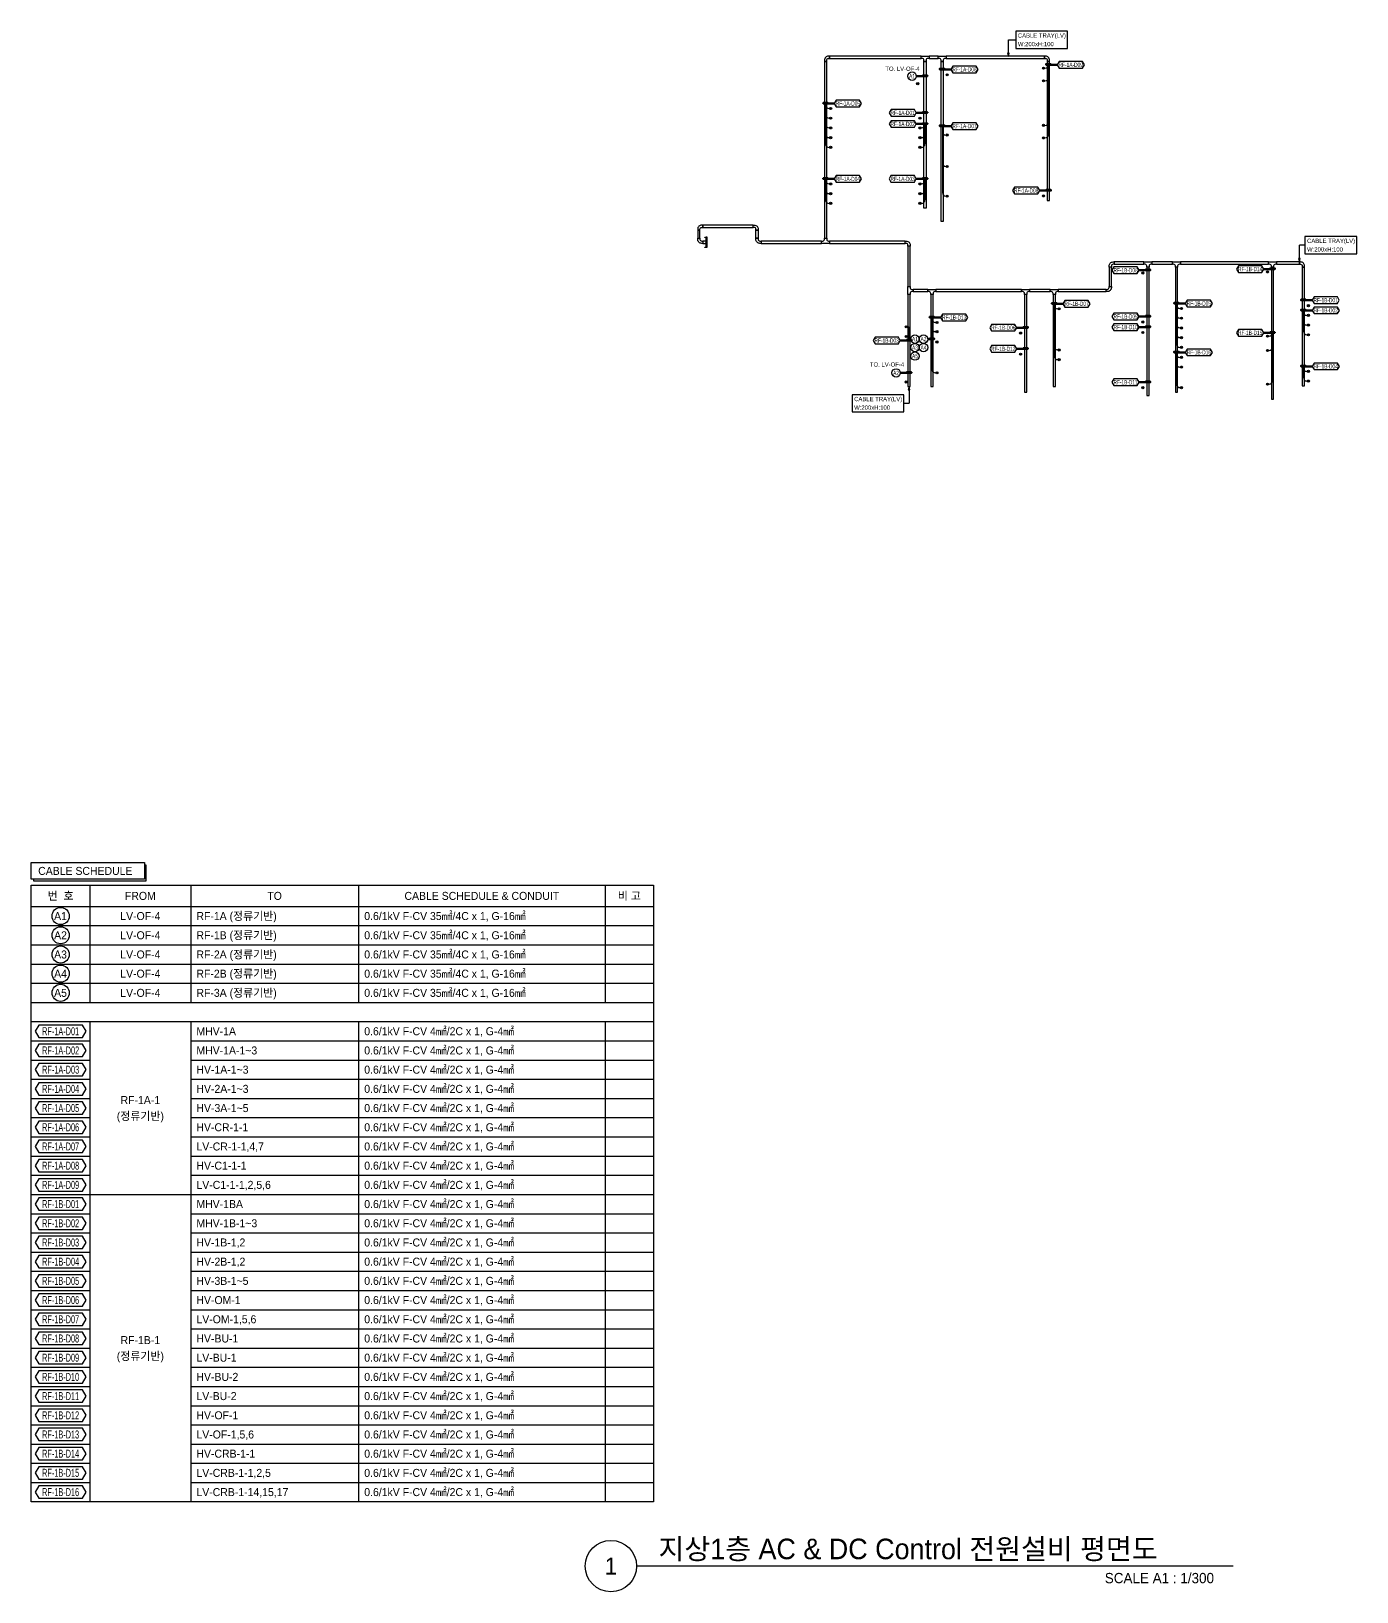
# Model space of a CAD drawing. Header units: millimetres. Extents: x 33052 to 374593, y 4425 to 1197630.
# Drawn here: x 35762 to 151726, y 8850 to 145391 of the extents above; entities that cross this region are included whole.
import ezdxf
from ezdxf.enums import TextEntityAlignment as Align

# ---------------------------------------------------------------- set-up
doc = ezdxf.new("R2010")
doc.units = ezdxf.units.MM
doc.header["$LTSCALE"] = 50
for name, color, linetype in [('-----26 Electrical Cable Tray_CONT', 3, 'Continuous'), ('-----29 Indicator', 1, 'Continuous'), ('-----29 주기', 1, 'Continuous'), ('-----30 Text', 2, 'Continuous'), ('-----41 Drawing Title', 2, 'Continuous'), ('AC CONTROL CABLE', 4, 'Continuous'), ('DC CONTROL CABLE', 1, 'Continuous')]:
    doc.layers.add(name, color=color, linetype=linetype)
doc.styles.add('ELEC', font='')
doc.styles.get('ELEC').set_extended_font_data('Dotum')

msp = doc.modelspace()

# ---------------------------------------------------------------- hatches: boundary and pattern name
at = {"layer": 'AC CONTROL CABLE', "linetype": 'Continuous'}
h = msp.add_hatch(color=256, dxfattribs=at)
edge = h.paths.add_edge_path()
edge.add_arc((113312, 140805), 93.6, 0, 360)
h = msp.add_hatch(color=256, dxfattribs=at)
edge = h.paths.add_edge_path()
edge.add_arc((114994, 118205), 93.6, -90, 270)
h = msp.add_hatch(color=256, dxfattribs=at)
edge = h.paths.add_edge_path()
edge.add_arc((112314, 114705), 93.6, -90, 270)
at = {"layer": 'DC CONTROL CABLE', "linetype": 'Continuous'}
h = msp.add_hatch(color=256, dxfattribs=at)
edge = h.paths.add_edge_path()
edge.add_arc((124314, 142155), 93.6, 0, 360)
h = msp.add_hatch(color=256, dxfattribs=at)
edge = h.paths.add_edge_path()
edge.add_arc((115894, 141580), 93.6, 180, 540, ccw=False)
h = msp.add_hatch(color=256, dxfattribs=at)
edge = h.paths.add_edge_path()
edge.add_arc((124314, 141055), 93.6, 0, 360)
h = msp.add_hatch(color=256, dxfattribs=at)
edge = h.paths.add_edge_path()
edge.add_arc((105694, 138630), 93.6, 180, 540, ccw=False)
h = msp.add_hatch(color=256, dxfattribs=at)
edge = h.paths.add_edge_path()
edge.add_arc((105694, 137780), 93.6, 180, 540, ccw=False)
h = msp.add_hatch(color=256, dxfattribs=at)
edge = h.paths.add_edge_path()
edge.add_arc((105694, 136930), 93.6, 180, 540, ccw=False)
h = msp.add_hatch(color=256, dxfattribs=at)
edge = h.paths.add_edge_path()
edge.add_arc((113514, 137780), 93.6, 0, 360)
h = msp.add_hatch(color=256, dxfattribs=at)
edge = h.paths.add_edge_path()
edge.add_arc((113514, 136930), 93.6, 0, 360)
h = msp.add_hatch(color=256, dxfattribs=at)
edge = h.paths.add_edge_path()
edge.add_arc((124314, 137155), 93.6, 0, 360)
h = msp.add_hatch(color=256, dxfattribs=at)
edge = h.paths.add_edge_path()
edge.add_arc((105694, 136080), 93.6, 180, 540, ccw=False)
h = msp.add_hatch(color=256, dxfattribs=at)
edge = h.paths.add_edge_path()
edge.add_arc((105694, 135230), 93.6, 180, 540, ccw=False)
h = msp.add_hatch(color=256, dxfattribs=at)
edge = h.paths.add_edge_path()
edge.add_arc((113514, 136080), 93.6, 0, 360)
h = msp.add_hatch(color=256, dxfattribs=at)
edge = h.paths.add_edge_path()
edge.add_arc((113514, 135230), 93.6, 0, 360)
h = msp.add_hatch(color=256, dxfattribs=at)
edge = h.paths.add_edge_path()
edge.add_arc((115894, 136305), 93.6, 0, 360)
h = msp.add_hatch(color=256, dxfattribs=at)
edge = h.paths.add_edge_path()
edge.add_arc((124314, 136055), 93.6, 0, 360)
h = msp.add_hatch(color=256, dxfattribs=at)
edge = h.paths.add_edge_path()
edge.add_arc((115894, 133555), 93.6, 0, 360)
h = msp.add_hatch(color=256, dxfattribs=at)
edge = h.paths.add_edge_path()
edge.add_arc((105694, 132030), 93.6, 180, 540, ccw=False)
h = msp.add_hatch(color=256, dxfattribs=at)
edge = h.paths.add_edge_path()
edge.add_arc((105694, 131180), 93.6, 180, 540, ccw=False)
h = msp.add_hatch(color=256, dxfattribs=at)
edge = h.paths.add_edge_path()
edge.add_arc((113514, 132030), 93.6, 0, 360)
h = msp.add_hatch(color=256, dxfattribs=at)
edge = h.paths.add_edge_path()
edge.add_arc((113514, 131180), 93.6, 0, 360)
h = msp.add_hatch(color=256, dxfattribs=at)
edge = h.paths.add_edge_path()
edge.add_arc((105694, 130330), 93.6, 180, 540, ccw=False)
h = msp.add_hatch(color=256, dxfattribs=at)
edge = h.paths.add_edge_path()
edge.add_arc((113514, 130330), 93.6, 0, 360)
h = msp.add_hatch(color=256, dxfattribs=at)
edge = h.paths.add_edge_path()
edge.add_arc((115894, 130955), 93.6, 0, 360)
h = msp.add_hatch(color=256, dxfattribs=at)
edge = h.paths.add_edge_path()
edge.add_arc((124314, 130980), 93.6, 0, 360)
h = msp.add_hatch(color=256, dxfattribs=at)
edge = h.paths.add_edge_path()
edge.add_arc((133013, 124230), 93.6, 0, 360)
h = msp.add_hatch(color=256, dxfattribs=at)
edge = h.paths.add_edge_path()
edge.add_arc((143914, 124330), 93.6, 0, 360)
h = msp.add_hatch(color=256, dxfattribs=at)
edge = h.paths.add_edge_path()
edge.add_arc((125694, 121105), 93.6, 180, 540, ccw=False)
h = msp.add_hatch(color=256, dxfattribs=at)
edge = h.paths.add_edge_path()
edge.add_arc((136394, 121130), 93.6, 180, 540, ccw=False)
h = msp.add_hatch(color=256, dxfattribs=at)
edge = h.paths.add_edge_path()
edge.add_arc((136394, 120280), 93.6, 180, 540, ccw=False)
h = msp.add_hatch(color=256, dxfattribs=at)
edge = h.paths.add_edge_path()
edge.add_arc((147494, 121380), 93.6, 180, 540, ccw=False)
h = msp.add_hatch(color=256, dxfattribs=at)
edge = h.paths.add_edge_path()
edge.add_arc((147494, 120530), 93.6, 180, 540, ccw=False)
h = msp.add_hatch(color=256, dxfattribs=at)
edge = h.paths.add_edge_path()
edge.add_arc((112314, 119530), 93.6, 0, 360)
h = msp.add_hatch(color=256, dxfattribs=at)
edge = h.paths.add_edge_path()
edge.add_arc((114994, 119905), 93.6, 180, 540, ccw=False)
h = msp.add_hatch(color=256, dxfattribs=at)
edge = h.paths.add_edge_path()
edge.add_arc((114994, 119105), 93.6, 180, 540, ccw=False)
h = msp.add_hatch(color=256, dxfattribs=at)
edge = h.paths.add_edge_path()
edge.add_arc((122314, 118980), 93.6, 0, 360)
h = msp.add_hatch(color=256, dxfattribs=at)
edge = h.paths.add_edge_path()
edge.add_arc((133013, 119955), 93.6, 0, 360)
h = msp.add_hatch(color=256, dxfattribs=at)
edge = h.paths.add_edge_path()
edge.add_arc((133013, 119030), 93.6, 0, 360)
h = msp.add_hatch(color=256, dxfattribs=at)
edge = h.paths.add_edge_path()
edge.add_arc((136394, 119430), 93.6, 180, 540, ccw=False)
h = msp.add_hatch(color=256, dxfattribs=at)
edge = h.paths.add_edge_path()
edge.add_arc((143912, 118705), 93.6, 0, 360)
h = msp.add_hatch(color=256, dxfattribs=at)
edge = h.paths.add_edge_path()
edge.add_arc((147494, 119680), 93.6, 180, 540, ccw=False)
h = msp.add_hatch(color=256, dxfattribs=at)
edge = h.paths.add_edge_path()
edge.add_arc((147494, 118830), 93.6, 180, 540, ccw=False)
h = msp.add_hatch(color=256, dxfattribs=at)
edge = h.paths.add_edge_path()
edge.add_arc((112314, 118680), 93.6, 0, 360)
h = msp.add_hatch(color=256, dxfattribs=at)
edge = h.paths.add_edge_path()
edge.add_arc((125694, 117505), 93.6, 180, 540, ccw=False)
h = msp.add_hatch(color=256, dxfattribs=at)
edge = h.paths.add_edge_path()
edge.add_arc((136394, 118580), 93.6, 180, 540, ccw=False)
h = msp.add_hatch(color=256, dxfattribs=at)
edge = h.paths.add_edge_path()
edge.add_arc((136394, 117730), 93.6, 180, 540, ccw=False)
h = msp.add_hatch(color=256, dxfattribs=at)
edge = h.paths.add_edge_path()
edge.add_arc((143912, 117455), 93.6, 0, 360)
h = msp.add_hatch(color=256, dxfattribs=at)
edge = h.paths.add_edge_path()
edge.add_arc((122314, 117130), 93.6, 0, 360)
h = msp.add_hatch(color=256, dxfattribs=at)
edge = h.paths.add_edge_path()
edge.add_arc((125694, 116655), 93.6, 180, 540, ccw=False)
h = msp.add_hatch(color=256, dxfattribs=at)
edge = h.paths.add_edge_path()
edge.add_arc((136394, 116855), 93.6, 180, 540, ccw=False)
h = msp.add_hatch(color=256, dxfattribs=at)
edge = h.paths.add_edge_path()
edge.add_arc((136394, 116005), 93.6, 180, 540, ccw=False)
h = msp.add_hatch(color=256, dxfattribs=at)
edge = h.paths.add_edge_path()
edge.add_arc((114994, 115505), 93.6, 180, 540, ccw=False)
h = msp.add_hatch(color=256, dxfattribs=at)
edge = h.paths.add_edge_path()
edge.add_arc((147494, 115630), 93.6, 180, 540, ccw=False)
h = msp.add_hatch(color=256, dxfattribs=at)
edge = h.paths.add_edge_path()
edge.add_arc((147494, 114780), 93.6, 180, 540, ccw=False)
h = msp.add_hatch(color=256, dxfattribs=at)
edge = h.paths.add_edge_path()
edge.add_arc((133011, 114205), 93.6, 0, 360)
h = msp.add_hatch(color=256, dxfattribs=at)
edge = h.paths.add_edge_path()
edge.add_arc((136394, 114205), 93.6, 180, 540, ccw=False)
h = msp.add_hatch(color=256, dxfattribs=at)
edge = h.paths.add_edge_path()
edge.add_arc((143914, 114505), 93.6, 0, 360)

# ---------------------------------------------------------------- linework, layer by layer
at = {"layer": '-----26 Electrical Cable Tray_CONT', "elevation": 0}
for points in [[(105354, 142855, -0.4142136), (105504, 143005), (105604, 143005), (105604, 143205), (105504, 143205, 0.4142136), (105154, 142855), (105154, 142755), (105354, 142755)], [(115104, 143005), (115104, 143205), (115804, 143205), (115804, 143005), (115704, 143005, 0.4142136), (115554, 142855), (115554, 142755), (115354, 142755), (115354, 142855, 0.4142136), (115204, 143005)], [(94266, 128080, -0.4142136), (94416, 128230), (94516, 128230), (94516, 128430), (94416, 128430, 0.4142136), (94066, 128080), (94066, 127980), (94266, 127980)], [(99160, 128080, 0.4142136), (99010, 128230), (98910, 128230), (98910, 128430), (99010, 128430, -0.4142136), (99360, 128080), (99360, 127980), (99160, 127980)], [(94266, 127180, 0.4142136), (94416, 127030), (94516, 127030), (94516, 126830), (94416, 126830, -0.4142136), (94066, 127180), (94066, 127280), (94266, 127280)], [(99360, 127180, 0.4142136), (99510, 127030), (99610, 127030), (99610, 126830), (99510, 126830, -0.4142136), (99160, 127180), (99160, 127280), (99360, 127280)], [(105604, 127030), (105604, 126830), (104904, 126830), (104904, 127030), (105004, 127030, 0.4142136), (105154, 127180), (105154, 127280), (105354, 127280), (105354, 127180, 0.4142136), (105504, 127030)], [(112455, 126680, 0.4142136), (112305, 126830), (112205, 126830), (112205, 127030), (112305, 127030, -0.4142136), (112655, 126680), (112655, 126580), (112455, 126580)], [(130403, 125005, 0.4142136), (130253, 124855), (130253, 124755), (130053, 124755), (130053, 124855, -0.4142136), (130403, 125205), (130503, 125205), (130503, 125005)], [(133103, 125005), (133103, 125205), (133803, 125205), (133803, 125005), (133703, 125005, 0.4142136), (133553, 124855), (133553, 124755), (133353, 124755), (133353, 124855, 0.4142136), (133203, 125005)], [(135604, 125005), (135604, 125205), (136304, 125205), (136304, 125005), (136204, 125005, 0.4142136), (136054, 124855), (136054, 124755), (135854, 124755), (135854, 124855, 0.4142136), (135704, 125005)], [(144004, 125005), (144004, 125205), (144704, 125205), (144704, 125005), (144604, 125005, 0.4142136), (144454, 124855), (144454, 124755), (144254, 124755), (144254, 124855, 0.4142136), (144104, 125005)], [(112654, 122355), (112454, 122355), (112454, 123055), (112654, 123055), (112654, 122955, 0.4142136), (112804, 122805), (112904, 122805), (112904, 122605), (112804, 122605, 0.4142136), (112654, 122455)], [(114204, 122605), (114204, 122805), (114904, 122805), (114904, 122605), (114804, 122605, 0.4142136), (114654, 122455), (114654, 122355), (114454, 122355), (114454, 122455, 0.4142136), (114304, 122605)], [(122404, 122605), (122404, 122805), (123104, 122805), (123104, 122605), (123004, 122605, 0.4142136), (122854, 122455), (122854, 122355), (122654, 122355), (122654, 122455, 0.4142136), (122504, 122605)]]:
    msp.add_lwpolyline(points, format="xyb", close=True, dxfattribs=at)
at = {"layer": '-----26 Electrical Cable Tray_CONT'}
for points in [[(105154, 127280), (105354, 127280), (105354, 142755), (105154, 142755)], [(115104, 143005), (115104, 143205), (114304, 143205), (114304, 143005)], [(115553, 128755), (115353, 128755), (115354, 142755), (115554, 142755)], [(124404, 143005), (124404, 143205), (115804, 143205), (115804, 143005)], [(124654, 130578), (124854, 130578), (124854, 142755), (124654, 142755)], [(130053, 123055), (130253, 123055), (130253, 124755), (130053, 124755)], [(146954, 114355), (147154, 114355), (147154, 124755), (146954, 124755)], [(114454, 114305), (114654, 114305), (114654, 122355), (114454, 122355)], [(122654, 113805), (122854, 113805), (122854, 122355), (122654, 122355)], [(125154, 114305), (125354, 114305), (125354, 122355), (125154, 122355)], [(129803, 122605), (129803, 122805), (125604, 122805), (125604, 122605)]]:
    msp.add_lwpolyline(points, close=True, dxfattribs=at)
at = {"layer": '-----26 Electrical Cable Tray_CONT', "elevation": 0}
for points in [[(113604, 143005), (113604, 143205), (105604, 143205), (105604, 143005)], [(114053, 129905), (113853, 129905), (113854, 142755), (114054, 142755)], [(98910, 128230), (98910, 128430), (94516, 128430), (94516, 128230)], [(94266, 127980), (94066, 127980), (94066, 127280), (94266, 127280)], [(94804, 126830), (94804, 127030), (94516, 127030), (94516, 126830)], [(99160, 127980), (99360, 127980), (99360, 127280), (99160, 127280)], [(104904, 126830), (104904, 127030), (99610, 127030), (99610, 126830)], [(112205, 126830), (112205, 127030), (105604, 127030), (105604, 126830)], [(112655, 126580), (112455, 126580), (112455, 123055), (112655, 123055)], [(133103, 125005), (133103, 125205), (130503, 125205), (130503, 125005)], [(133353, 113505), (133553, 113505), (133553, 124755), (133353, 124755)], [(135604, 125005), (135604, 125205), (133803, 125205), (133803, 125005)], [(135854, 113805), (136054, 113805), (136054, 124755), (135854, 124755)], [(144004, 125005), (144004, 125205), (136304, 125205), (136304, 125005)], [(144254, 113205), (144454, 113205), (144454, 124755), (144254, 124755)], [(146704, 125005), (146704, 125205), (144704, 125205), (144704, 125005)], [(112453, 114305), (112653, 114305), (112655, 122355), (112455, 122355)], [(114204, 122605), (114204, 122805), (112904, 122805), (112904, 122605)], [(122404, 122605), (122404, 122805), (114904, 122805), (114904, 122605)], [(124904, 122605), (124904, 122805), (123104, 122805), (123104, 122605)]]:
    msp.add_lwpolyline(points, close=True, dxfattribs=at)
at = {"layer": '-----26 Electrical Cable Tray_CONT'}
for points in [[(113604, 143005), (113604, 143205), (114304, 143205), (114304, 143005), (114204, 143005, 0.4142136), (114054, 142855), (114054, 142755), (113854, 142755), (113854, 142855, 0.4142136), (113704, 143005)], [(124504, 143005, -0.4142136), (124654, 142855), (124654, 142755), (124854, 142755), (124854, 142855, 0.4142136), (124504, 143205), (124404, 143205), (124404, 143005)], [(146804, 125005, -0.4142136), (146954, 124855), (146954, 124755), (147154, 124755), (147154, 124855, 0.4142136), (146804, 125205), (146704, 125205), (146704, 125005)], [(129903, 122805, 0.4142136), (130053, 122955), (130053, 123055), (130253, 123055), (130253, 122955, -0.4142136), (129903, 122605), (129803, 122605), (129803, 122805)], [(124904, 122605), (124904, 122805), (125604, 122805), (125604, 122605), (125504, 122605, 0.4142136), (125354, 122455), (125354, 122355), (125154, 122355), (125154, 122455, 0.4142136), (125004, 122605)]]:
    msp.add_lwpolyline(points, format="xyb", close=True, dxfattribs=at)
at = {"layer": '-----29 Indicator', "color": 1}
for p, q in [((146704, 125208), (146704, 126679)), ((147189, 126679), (146704, 126679)), ((146779, 125505), (146629, 125505)), ((146629, 125505), (146704, 125205)), ((146704, 125205), (146779, 125505)), ((112554, 114308, 0), (112479, 114008, 0)), ((112479, 114008, 0), (112629, 114008, 0)), ((112553, 114305, 0), (112553, 112834, 0)), ((112629, 114008, 0), (112554, 114308, 0)), ((112105, 112834, 0), (112553, 112834, 0))]:
    msp.add_line(p, q, dxfattribs=at)
at = {"layer": '-----29 Indicator', "color": 1, "elevation": 0}
for points in [[(121889, 145391), (121889, 143891), (126426, 143891), (126426, 145391)], [(147189, 127426), (147189, 125926), (151726, 125926), (151726, 127426)], [(107568, 113584), (107568, 112084), (112105, 112084), (112105, 113584)]]:
    msp.add_lwpolyline(points, close=True, dxfattribs=at)
msp.add_lwpolyline([(121250, 143170), (121325, 143470), (121175, 143470), (121250, 143170), (121250, 144641), (121889, 144641)], dxfattribs=at)
at = {"layer": '-----29 Indicator', "lineweight": 100, "elevation": 0}
for points in [[(116217, 142053), (116217, 142053), (115246, 142053), (115246, 142107), (115661, 142107), (115661, 142018)], [(125513, 142455), (125513, 142455), (124543, 142455), (124543, 142508), (124958, 142508), (124958, 142419)], [(113191, 141458), (113191, 141458), (114162, 141458), (114162, 141512), (113746, 141512), (113746, 141423)], [(116217, 137093), (116217, 137093), (115246, 137093), (115246, 137146), (115661, 137146), (115661, 137057)], [(123991, 131453), (123991, 131453), (124961, 131453), (124961, 131507), (124546, 131507), (124546, 131418)], [(132690, 124478), (132690, 124478), (133661, 124478), (133661, 124532), (133246, 124532), (133246, 124443)], [(143591, 124583), (143591, 124583), (144561, 124583), (144561, 124636), (144146, 124636), (144146, 124547)], [(136720, 121569), (136720, 121569), (135749, 121569), (135749, 121623), (136165, 121623), (136165, 121534)], [(147817, 121853), (147817, 121853), (146846, 121853), (146846, 121907), (147261, 121907), (147261, 121818)], [(132690, 120428), (132690, 120428), (133661, 120428), (133661, 120482), (133246, 120482), (133246, 120393)], [(132690, 119503), (132690, 119503), (133661, 119503), (133661, 119557), (133246, 119557), (133246, 119468)], [(143586, 119005), (143586, 119005), (144556, 119005), (144556, 119058), (144141, 119058), (144141, 118969)], [(111792, 118327), (111792, 118327), (112762, 118327), (112762, 118381), (112347, 118381), (112347, 118292)], [(114191, 118452), (114191, 118452), (114761, 118452), (114761, 118505), (114346, 118505), (114346, 118416)], [(121991, 117603), (121991, 117603), (122961, 117603), (122961, 117657), (122546, 117657), (122546, 117568)], [(136720, 117294), (136720, 117294), (135749, 117294), (135749, 117348), (136165, 117348), (136165, 117259)], [(111791, 115494), (111791, 115494), (112762, 115494), (112762, 115548), (112347, 115548), (112347, 115459)], [(132688, 114678), (132688, 114678), (133659, 114678), (133659, 114732), (133244, 114732), (133244, 114643)]]:
    msp.add_lwpolyline(points, dxfattribs=at)
at = {"layer": '-----29 Indicator', "lineweight": 100}
for points in [[(106020, 139069), (106020, 139069), (105049, 139069), (105049, 139123), (105464, 139123), (105464, 139034)], [(113191, 138253), (113191, 138253), (114161, 138253), (114161, 138307), (113746, 138307), (113746, 138218)], [(113191, 137275), (113191, 137275), (114161, 137275), (114161, 137328), (113746, 137328), (113746, 137239)], [(106020, 132469), (106020, 132469), (105049, 132469), (105049, 132523), (105464, 132523), (105464, 132434)], [(113188, 132469), (113188, 132469), (114158, 132469), (114158, 132523), (113743, 132523), (113743, 132434)], [(126020, 121544), (126020, 121544), (125049, 121544), (125049, 121598), (125464, 121598), (125464, 121509)], [(115320, 120344), (115320, 120344), (114349, 120344), (114349, 120398), (114764, 120398), (114764, 120309)], [(147820, 120969), (147820, 120969), (146849, 120969), (146849, 121023), (147264, 121023), (147264, 120934)], [(121991, 119453), (121991, 119453), (122961, 119453), (122961, 119507), (122546, 119507), (122546, 119418)], [(147820, 116069), (147820, 116069), (146849, 116069), (146849, 116123), (147264, 116123), (147264, 116034)]]:
    msp.add_lwpolyline(points, dxfattribs=at)
at = {"layer": '-----29 Indicator'}
for centre in [(112820, 141458, 0), (113077, 118452), (113819, 118452), (113077, 117709), (113819, 117709), (113077, 116967), (111420, 115494)]:
    msp.add_circle(centre, 371, dxfattribs=at)
at = {"layer": '-----29 주기', "elevation": 0}
for points in [[(116383, 142342), (116217, 142053), (116383, 141764), (118429, 141764), (118596, 142053), (118429, 142342)], [(125680, 142744), (125513, 142455), (125680, 142166), (127726, 142166), (127893, 142455), (127726, 142744)], [(116383, 137381), (116217, 137093), (116383, 136804), (118429, 136804), (118596, 137093), (118429, 137381)], [(121778, 131742), (121611, 131453), (121778, 131164), (123824, 131164), (123991, 131453), (123824, 131742)], [(130478, 124767), (130311, 124478), (130478, 124189), (132524, 124189), (132690, 124478), (132524, 124767)], [(141378, 124872), (141211, 124583), (141378, 124294), (143424, 124294), (143591, 124583), (143424, 124872)], [(136886, 121858), (136720, 121569), (136886, 121280), (138932, 121280), (139099, 121569), (138932, 121858)], [(147983, 122142), (147817, 121853), (147983, 121564), (150029, 121564), (150196, 121853), (150029, 122142)], [(130478, 120717), (130311, 120428), (130478, 120139), (132524, 120139), (132690, 120428), (132524, 120717)], [(130478, 119792), (130311, 119503), (130478, 119214), (132524, 119214), (132690, 119503), (132524, 119792)], [(141373, 119294), (141206, 119005), (141373, 118716), (143419, 118716), (143586, 119005), (143419, 119294)], [(109579, 118616), (109413, 118327), (109579, 118039), (111625, 118039), (111792, 118327), (111625, 118616)], [(119778, 117892), (119611, 117603), (119778, 117314), (121824, 117314), (121991, 117603), (121824, 117892)], [(136886, 117583), (136720, 117294), (136886, 117005), (138932, 117005), (139099, 117294), (138932, 117583)], [(130476, 114967), (130309, 114678), (130476, 114389), (132522, 114389), (132688, 114678), (132522, 114967)]]:
    msp.add_lwpolyline(points, close=True, dxfattribs=at)
at = {"layer": '-----29 주기'}
for points in [[(106186, 139358), (106020, 139069), (106186, 138780), (108232, 138780), (108399, 139069), (108232, 139358)], [(110978, 138542), (110811, 138253), (110978, 137964), (113024, 137964), (113191, 138253), (113024, 138542)], [(110978, 137564), (110811, 137275), (110978, 136986), (113024, 136986), (113191, 137275), (113024, 137564)], [(106186, 132758), (106020, 132469), (106186, 132180), (108232, 132180), (108399, 132469), (108232, 132758)], [(110975, 132758), (110808, 132469), (110975, 132180), (113021, 132180), (113188, 132469), (113021, 132758)], [(126186, 121833), (126020, 121544), (126186, 121255), (128232, 121255), (128399, 121544), (128232, 121833)], [(115486, 120633), (115320, 120344), (115486, 120055), (117532, 120055), (117699, 120344), (117532, 120633)], [(147986, 121258), (147820, 120969), (147986, 120680), (150032, 120680), (150199, 120969), (150032, 121258)], [(119778, 119742), (119611, 119453), (119778, 119164), (121824, 119164), (121991, 119453), (121824, 119742)], [(147986, 116358), (147820, 116069), (147986, 115780), (150032, 115780), (150199, 116069), (150032, 116358)]]:
    msp.add_lwpolyline(points, close=True, dxfattribs=at)
at = {"layer": '-----41 Drawing Title', "color": 7}
msp.add_line((140922, 11100), (88728, 11100), dxfattribs=at)
msp.add_circle((86478, 11100), 2250, dxfattribs=at)
at = {"color": 0, "elevation": 0}
for points in [[(94704, 127355), (94704, 127380), (94804, 127380), (94804, 126480), (94704, 126480), (94704, 126505)], [(94804, 127405), (94854, 127405), (94854, 126455), (94804, 126455), (94804, 127405)]]:
    msp.add_lwpolyline(points, dxfattribs=at)
at = {"layer": 'AC CONTROL CABLE', "linetype": 'Continuous', "elevation": 0}
for points in [[(113954, 142514, 0, 202, 0), (113954, 142064, 0, 0, 0), (113954, 141105, 0, 0, -0.4142136), (113654, 140805, 0, 0, 0), (113312, 140805, 0, 0, 0)], [(114554, 119063, 0, 202, 0), (114554, 118613, 0, 0, 0), (114554, 118505, 0, 0, 0.4142136), (114854, 118205, 0, 0, 0), (114994, 118205, 0, 0, 0)], [(112554, 116277, 0, 202, 0), (112554, 115827, 0, 0, 0), (112554, 115005, 0, 0, -0.4142136), (112254, 114705, 0, 0, 0), (112314, 114705, 0, 0, 0)]]:
    msp.add_lwpolyline(points, format="xyseb", dxfattribs=at)
at = {"layer": 'AC CONTROL CABLE', "linetype": 'Continuous'}
for centre in [(113312, 140805), (114994, 118205, 0), (112314, 114705, 0)]:
    msp.add_circle(centre, 93.8, dxfattribs=at)
at = {"layer": 'DC CONTROL CABLE', "linetype": 'Continuous'}
for p, q in [((124450, 142155), (124314, 142155, 0)), ((124450, 141055), (124314, 141055, 0)), ((113650, 136930), (113514, 136930, 0)), ((113950, 137230), (113950, 135530)), ((124450, 137155), (124314, 137155, 0)), ((113650, 136080), (113514, 136080, 0)), ((113650, 135230), (113514, 135230, 0)), ((124450, 136055), (124314, 136055, 0)), ((144048, 118705, 0), (143912, 118705, 0)), ((144048, 117455, 0), (143912, 117455)), ((144050, 114505, 0), (143914, 114505))]:
    msp.add_line(p, q, dxfattribs=at)
at = {"layer": 'DC CONTROL CABLE'}
for p, q in [((124750, 142455), (124750, 136355)), ((105257, 139082), (105257, 135530, 0)), ((105694, 138630), (105557, 138630)), ((105694, 137780), (105557, 137780)), ((105694, 136930), (105557, 136930)), ((115475, 137196), (115475, 131255)), ((105694, 136080), (105557, 136080)), ((105694, 135230), (105557, 135230)), ((115894, 136305), (115775, 136305)), ((105257, 132482), (105257, 130630)), ((113950, 132482), (113950, 130630)), ((115894, 133555), (115775, 133555)), ((105694, 132030), (105557, 132030)), ((105694, 131180), (105557, 131180)), ((113514, 132030), (113650, 132030)), ((113514, 131180), (113650, 131180)), ((105694, 130330), (105557, 130330)), ((113514, 130330), (113650, 130330)), ((115894, 130955), (115775, 130955)), ((125257, 116955, 0), (125257, 121557)), ((135957, 121582, 0), (135957, 118030, 0)), ((114557, 120357), (114557, 115805, 0)), ((125694, 121105), (125557, 121105)), ((136394, 121130, 0), (136257, 121130, 0)), ((136394, 120280, 0), (136257, 120280, 0)), ((147057, 120982), (147057, 119130)), ((147494, 120530), (147357, 120530)), ((112314, 119530), (112455, 119530)), ((112555, 118271), (112555, 119430)), ((114994, 119905), (114857, 119905)), ((114994, 119105), (114857, 119105)), ((136394, 119430, 0), (136257, 119430, 0)), ((144350, 114805, 0), (144348, 119005, 0)), ((147494, 119680), (147357, 119680)), ((147494, 118830), (147357, 118830)), ((112314, 118680), (112455, 118680)), ((125694, 117505), (125557, 117505)), ((136394, 118580, 0), (136257, 118580, 0)), ((136394, 117730, 0), (136257, 117730, 0)), ((125694, 116655), (125557, 116655)), ((135957, 117307, 0), (135957, 114505, 0)), ((136394, 116855, 0), (136257, 116855, 0)), ((147057, 116082), (147057, 115080, 0)), ((114994, 115505), (114857, 115505)), ((136394, 116005, 0), (136257, 116005, 0)), ((147494, 115630), (147357, 115630)), ((147494, 114780), (147357, 114780)), ((136394, 114205, 0), (136257, 114205, 0))]:
    msp.add_line(p, q, dxfattribs=at)
at = {"layer": 'DC CONTROL CABLE', "linetype": 'Continuous', "elevation": 0}
for points in [[(115454, 142741, 0, 202, 0), (115454, 142291, 0, 0, 0), (115454, 141880, 0, 0, 0.4142136), (115754, 141580, 0, 0, 0), (115894, 141580, 0, 0, 0)], [(124750, 143106, 0, 202, 0), (124750, 142656, 0, 0, 0), (124750, 142455, 0, 0, 0)], [(113954, 138941, 0, 202, 0), (113954, 138491, 0, 0, 0), (113954, 138080, 0, 0, -0.4142136), (113654, 137780, 0, 0, 0), (113514, 137780, 0, 0, 0)], [(124754, 132141, 0, 202, 0), (124754, 131691, 0, 0, 0), (124754, 131280, 0, 0, -0.4142136), (124454, 130980, 0, 0, 0), (124314, 130980, 0, 0, 0)], [(133453, 125125, 0, 202, 0), (133453, 124675, 0, 0, 0), (133453, 124530, 0, 0, -0.4142136), (133153, 124230, 0, 0, 0), (133013, 124230, 0, 0, 0)], [(144354, 125174, 0, 202, 0), (144354, 124724, 0, 0, 0), (144354, 124630, 0, 0, -0.4142136), (144054, 124330, 0, 0, 0), (143914, 124330, 0, 0, 0)], [(135957, 122234, 0, 202, 0), (135957, 121784, 0, 0, 0), (135957, 121582, 0, 0, 0)], [(147054, 122541, 0, 202, 0), (147054, 122091, 0, 0, 0), (147054, 121680, 0, 0, 0.4142136), (147354, 121380, 0, 0, 0), (147494, 121380, 0, 0, 0)], [(122754, 120141, 0, 202, 0), (122754, 119691, 0, 0, 0), (122754, 119280, 0, 0, -0.4142136), (122454, 118980, 0, 0, 0), (122314, 118980, 0, 0, 0)], [(133453, 121116, 0, 202, 0), (133453, 120666, 0, 0, 0), (133453, 120255, 0, 0, -0.4142136), (133153, 119955, 0, 0, 0), (133013, 119955, 0, 0, 0)], [(133453, 120191, 0, 202, 0), (133453, 119741, 0, 0, 0), (133453, 119330, 0, 0, -0.4142136), (133153, 119030, 0, 0, 0), (133013, 119030, 0, 0, 0)], [(144348, 119656, 0, 202, 0), (144348, 119206, 0, 0, 0), (144348, 119005, 0, 0, 0)], [(112555, 117620, 0, 202, 0), (112555, 118070, 0, 0, 0), (112555, 118271, 0, 0, 0)], [(122754, 118291, 0, 202, 0), (122754, 117841, 0, 0, 0), (122754, 117430, 0, 0, -0.4142136), (122454, 117130, 0, 0, 0), (122314, 117130, 0, 0, 0)], [(135957, 117834, 0, 202, 0), (135957, 117384, 0, 0, 0), (135957, 117307, 0, 0, 0)], [(133451, 115366, 0, 202, 0), (133451, 114916, 0, 0, 0), (133451, 114505, 0, 0, -0.4142136), (133151, 114205, 0, 0, 0), (133011, 114205, 0, 0, 0)]]:
    msp.add_lwpolyline(points, format="xyseb", dxfattribs=at)
at = {"layer": 'DC CONTROL CABLE', "linetype": 'Continuous'}
for points in [[(105257, 139734, 0, 202, 0), (105257, 139284, 0, 0, 0), (105257, 139082, 0, 0, 0)], [(113950, 137881, 0, 202, 0), (113950, 137431, 0, 0, 0), (113950, 137230, 0, 0, 0)], [(115475, 137847, 0, 202, 0), (115475, 137397, 0, 0, 0), (115475, 137196, 0, 0, 0)], [(105257, 133134, 0, 202, 0), (105257, 132684, 0, 0, 0), (105257, 132482, 0, 0, 0)], [(113950, 133134, 0, 202, 0), (113950, 132684, 0, 0, 0), (113950, 132482, 0, 0, 0)], [(125257, 122209, 0, 202, 0), (125257, 121759, 0, 0, 0), (125257, 121557, 0, 0, 0)], [(147057, 121634, 0, 202, 0), (147057, 121184, 0, 0, 0), (147057, 120982, 0, 0, 0)], [(114557, 121009, 0, 202, 0), (114557, 120559, 0, 0, 0), (114557, 120357, 0, 0, 0)], [(147057, 116734, 0, 202, 0), (147057, 116284, 0, 0, 0), (147057, 116082, 0, 0, 0)]]:
    msp.add_lwpolyline(points, format="xyseb", dxfattribs=at)
for centre in [(124314, 142155), (115894, 141580), (124314, 141055), (105694, 138630), (105694, 137780), (105694, 136930), (113514, 137780), (113514, 136930), (124314, 137155), (105694, 136080), (105694, 135230), (113514, 136080), (113514, 135230), (115894, 136305), (124314, 136055), (115894, 133555), (105694, 132030), (105694, 131180), (113514, 132030), (113514, 131180), (105694, 130330), (113514, 130330), (115894, 130955), (124314, 130980), (133013, 124230), (143914, 124330), (125694, 121105), (136394, 121130, 0), (136394, 120280, 0), (147494, 121380), (147494, 120530), (112314, 119530), (114994, 119905), (114994, 119105), (122314, 118980), (133013, 119955), (133013, 119030), (136394, 119430, 0), (143912, 118705, 0), (147494, 119680), (147494, 118830), (112314, 118680), (125694, 117505), (136394, 118580, 0), (136394, 117730, 0), (143912, 117455, 0), (122314, 117130), (125694, 116655), (136394, 116855, 0), (136394, 116005, 0), (114994, 115505), (147494, 115630), (147494, 114780), (133011, 114205, 0), (136394, 114205, 0), (143914, 114505, 0)]:
    msp.add_circle(centre, 93.8, dxfattribs=at)
for centre in [(124450, 142455), (124450, 141355), (113650, 137230), (124450, 137455), (113650, 136380), (113650, 135530), (124450, 136355), (144048, 119005, 0), (144048, 117755, 0), (144050, 114805, 0)]:
    msp.add_arc(centre, 300, 270, 0, dxfattribs=at)
at = {"layer": 'DC CONTROL CABLE'}
for centre, radius, start, end in [((105557, 138930, 0), 300, 180, 270), ((105557, 138080, 0), 300, 180, 270), ((105557, 137230, 0), 300, 180, 270), ((115775, 136605), 300, 180, 270), ((105557, 136380, 0), 300, 180, 270), ((105557, 135530, 0), 300, 180, 270), ((115775, 133855, 0), 300, 180, 270), ((105557, 132330, 0), 300, 180, 270), ((105557, 131480, 0), 300, 180, 270), ((113650, 132330, 0), 300, 270, 0), ((113650, 131480, 0), 300, 270, 0), ((115775, 131255, 0), 300, 180, 270), ((105557, 130630, 0), 300, 180, 270), ((113650, 130630, 0), 300, 270, 0), ((114857, 120205, 0), 300, 180, 270), ((125557, 121405, 0), 300, 180, 270), ((136257, 121430, 0), 300, 180, 270), ((136257, 120580, 0), 300, 180, 270), ((147357, 120830, 0), 300, 180, 270), ((112455, 119430, 0), 100, 0, 90), ((114857, 119405, 0), 300, 180, 270), ((136257, 119730, 0), 300, 180, 270), ((136257, 118880, 0), 300, 180, 270), ((147357, 119980, 0), 300, 180, 270), ((147357, 119130, 0), 300, 180, 270), ((112455, 118580, 0), 100, 0, 90), ((125557, 117805, 0), 300, 180, 270), ((136257, 118030, 0), 300, 180, 270), ((125557, 116955, 0), 300, 180, 270), ((136257, 117155, 0), 300, 180, 270), ((136257, 116305, 0), 300, 180, 270), ((114857, 115805, 0), 300, 180, 270), ((147357, 115930, 0), 300, 180, 270), ((147357, 115080, 0), 300, 180, 270), ((136257, 114505, 0), 300, 180, 270)]:
    msp.add_arc(centre, radius, start, end, dxfattribs=at)

# ---------------------------------------------------------------- texts
at = {"layer": '-----26 Electrical Cable Tray_CONT', "style": 'ELEC'}
for s, p in [('CABLE TRAY(LV)', (122077, 145016, 0)), ('W:200xH:100', (122077, 144266, 0)), ('CABLE TRAY(LV)', (147376, 127051, 0)), ('W:200xH:100', (147376, 126301, 0)), ('CABLE TRAY(LV)', (107756, 113209, 0)), ('W:200xH:100', (107756, 112459, 0))]:
    msp.add_text(s, height=375, dxfattribs=at).set_placement(p, align=Align.MIDDLE_LEFT)
at = {"layer": '-----30 Text', "style": 'ELEC'}
for p in [(111981, 142106), (110630, 116232)]:
    msp.add_text('TO. LV-OF-4', height=375, dxfattribs=at).set_placement(p, align=Align.MIDDLE)
at = {"layer": '-----30 Text', "linetype": 'Continuous', "style": 'ELEC', "width": 0.7}
for s, p in [('RF-1A-D06', (117406, 142053, 0)), ('RF-1A-D09', (126703, 142455)), ('A1', (112820, 141458, 0)), ('RF-1A-D05', (107209, 139069, 0)), ('RF-1A-D01', (112001, 138253, 0)), ('RF-1A-D02', (112001, 137275, 0)), ('RF-1A-D07', (117406, 137093, 0)), ('RF-1A-D04', (107209, 132469, 0)), ('RF-1A-D03', (111998, 132469, 0)), ('RF-1A-D08', (122801, 131453)), ('RF-1B-D08', (131501, 124478, 0)), ('RF-1B-D14', (142401, 124583, 0)), ('RF-1B-D07', (127209, 121544)), ('RF-1B-D05', (137909, 121569, 0)), ('RF-1B-D01', (149006, 121853, 0)), ('RF-1B-D13', (116509, 120344)), ('RF-1B-D09', (131501, 120428, 0)), ('RF-1B-D02', (149009, 120969)), ('RF-1B-D06', (120801, 119453)), ('RF-1B-D10', (131501, 119503, 0)), ('RF-1B-D15', (142396, 119005, 0)), ('RF-1B-D03', (110602, 118327, 0)), ('A1', (113077, 118452)), ('A3', (113077, 117709)), ('A2', (113819, 118452)), ('A4', (113819, 117709)), ('RF-1B-D12', (120801, 117603, 0)), ('RF-1B-D16', (137909, 117294, 0)), ('A5', (113077, 116967)), ('RF-1B-D04', (149009, 116069)), ('A2', (111420, 115494)), ('RF-1B-D11', (131499, 114678, 0))]:
    msp.add_text(s, height=375, dxfattribs=at).set_placement(p, align=Align.MIDDLE)
at = {"layer": '-----30 Text', "style": 'ELEC'}
msp.add_text('CABLE SCHEDULE', height=700, dxfattribs=at).set_placement((36374, 71572, 0))
at = {"layer": '-----41 Drawing Title', "color": 2, "style": 'ELEC'}
msp.add_text('지상1층 AC & DC Control 전원설비 평면도', height=1800, dxfattribs=at).set_placement((90645, 11700))
at = {"layer": '-----41 Drawing Title', "color": 7, "style": 'ELEC'}
msp.add_text('1', height=1500, dxfattribs=at).set_placement((86478, 11100), align=Align.MIDDLE)
at = {"layer": '-----41 Drawing Title', "style": 'ELEC'}
msp.add_text('SCALE A1 : 1/300', height=900, dxfattribs=at).set_placement((139237, 9600), align=Align.RIGHT)
at = {"color": 0, "style": 'ELEC', "width": 0.7}
msp.add_text('LV 트레이 건물용', height=50, rotation=90, dxfattribs=at).set_placement((94749, 126930, 0), align=Align.MIDDLE_CENTER)

# ---------------------------------------------------------------- wipeouts: each hides what was drawn before it
msp.add_wipeout([(90197, 16733), (35764, 16733), (35764, 70661), (90197, 70661)]).translate(0, 0, 0).dxf.layer = '-----29 Indicator'

# ---------------------------------------------------------------- next in the draw order: linework, layer by layer
at = {"layer": '-----29 Indicator', "elevation": 0}
for points in [[(35762, 72656), (45682, 72656), (45682, 71186), (35762, 71186)], [(90197, 16733), (35764, 16733), (35764, 70661), (90197, 70661)]]:
    msp.add_lwpolyline(points, close=True, dxfattribs=at)
for points in [[(35958, 71186), (35958, 71060), (45822, 71060), (45822, 72432), (45682, 72432)], [(40904, 70661), (40904, 60413)], [(49716, 70661), (49716, 60413)], [(64397, 70661), (64397, 60413)], [(85972, 70661), (85972, 60413)], [(35764, 68813), (90197, 68813)], [(35764, 67133), (90197, 67133)], [(35764, 65453), (90197, 65453)], [(35764, 63773), (90197, 63773)], [(35764, 62093), (90197, 62093)], [(35764, 60413), (90197, 60413)], [(35764, 58733), (90197, 58733)], [(40904, 58733), (40904, 16733)], [(49716, 58733), (49716, 16733)], [(64397, 58733), (64397, 16733)], [(85972, 58733), (85972, 16733)], [(35764, 57053), (40904, 57053)], [(49716, 57053), (90197, 57053)], [(35764, 55373), (40904, 55373)], [(49716, 55373), (90197, 55373)], [(35764, 53693), (40904, 53693)], [(49716, 53693), (90197, 53693)], [(35764, 52013), (40904, 52013)], [(49716, 52013), (90197, 52013)], [(35764, 50333), (40904, 50333)], [(49716, 50333), (90197, 50333)], [(35764, 48653), (40904, 48653)], [(49716, 48653), (90197, 48653)], [(35764, 46973), (40904, 46973)], [(49716, 46973), (90197, 46973)], [(35764, 45293), (40904, 45293)], [(49716, 45293), (90197, 45293)], [(35764, 43613), (90197, 43613)], [(35764, 41933), (40904, 41933)], [(49716, 41933), (90197, 41933)], [(35764, 40253), (40904, 40253)], [(49716, 40253), (90197, 40253)], [(35764, 38573), (40904, 38573)], [(49716, 38573), (90197, 38573)], [(35764, 36893), (40904, 36893)], [(49716, 36893), (90197, 36893)], [(35764, 35213), (40904, 35213)], [(49716, 35213), (90197, 35213)], [(35764, 33533), (40904, 33533)], [(49716, 33533), (90197, 33533)], [(35764, 31853), (40904, 31853)], [(49716, 31853), (90197, 31853)], [(35764, 30173), (40904, 30173)], [(49716, 30173), (90197, 30173)], [(35764, 28493), (40904, 28493)], [(49716, 28493), (90197, 28493)], [(35764, 26813), (40904, 26813)], [(49716, 26813), (90197, 26813)], [(35764, 25133), (40904, 25133)], [(49716, 25133), (90197, 25133)], [(35764, 23453), (40904, 23453)], [(49716, 23453), (90197, 23453)], [(35764, 21773), (40904, 21773)], [(49716, 21773), (90197, 21773)], [(35764, 20093), (40904, 20093)], [(49716, 20093), (90197, 20093)], [(35764, 18413), (40904, 18413)], [(49716, 18413), (90197, 18413)]]:
    msp.add_lwpolyline(points, dxfattribs=at)
at = {"layer": '-----29 Indicator'}
for centre in [(38334, 67973, 0), (38334, 66293, 0), (38334, 64613, 0), (38334, 62933, 0), (38334, 61253, 0)]:
    msp.add_circle(centre, 751, dxfattribs=at)
at = {"layer": '-----29 주기', "elevation": 0}
for points in [[(36425, 58432), (36114, 57893), (36425, 57354), (40244, 57354), (40555, 57893), (40244, 58432)], [(36425, 56752), (36114, 56213), (36425, 55674), (40244, 55674), (40555, 56213), (40244, 56752)], [(36425, 55072), (36114, 54533), (36425, 53994), (40244, 53994), (40555, 54533), (40244, 55072)], [(36425, 53392), (36114, 52853), (36425, 52314), (40244, 52314), (40555, 52853), (40244, 53392)], [(36425, 51712), (36114, 51173), (36425, 50634), (40244, 50634), (40555, 51173), (40244, 51712)], [(36425, 50032), (36114, 49493), (36425, 48954), (40244, 48954), (40555, 49493), (40244, 50032)], [(36425, 48352), (36114, 47813), (36425, 47274), (40244, 47274), (40555, 47813), (40244, 48352)], [(36425, 46672), (36114, 46133), (36425, 45594), (40244, 45594), (40555, 46133), (40244, 46672)], [(36425, 44992), (36114, 44453), (36425, 43914), (40244, 43914), (40555, 44453), (40244, 44992)], [(36425, 43312), (36114, 42773), (36425, 42234), (40244, 42234), (40555, 42773), (40244, 43312)], [(36425, 41632), (36114, 41093), (36425, 40554), (40244, 40554), (40555, 41093), (40244, 41632)], [(36425, 39952), (36114, 39413), (36425, 38874), (40244, 38874), (40555, 39413), (40244, 39952)], [(36425, 38272), (36114, 37733), (36425, 37194), (40244, 37194), (40555, 37733), (40244, 38272)], [(36425, 36592), (36114, 36053), (36425, 35514), (40244, 35514), (40555, 36053), (40244, 36592)], [(36425, 34912), (36114, 34373), (36425, 33834), (40244, 33834), (40555, 34373), (40244, 34912)], [(36425, 33232), (36114, 32693), (36425, 32154), (40244, 32154), (40555, 32693), (40244, 33232)], [(36425, 31552), (36114, 31013), (36425, 30474), (40244, 30474), (40555, 31013), (40244, 31552)], [(36425, 29872), (36114, 29333), (36425, 28794), (40244, 28794), (40555, 29333), (40244, 29872)], [(36425, 28192), (36114, 27653), (36425, 27114), (40244, 27114), (40555, 27653), (40244, 28192)], [(36425, 26512), (36114, 25973), (36425, 25434), (40244, 25434), (40555, 25973), (40244, 26512)], [(36425, 24832), (36114, 24293), (36425, 23754), (40244, 23754), (40555, 24293), (40244, 24832)], [(36425, 23152), (36114, 22613), (36425, 22074), (40244, 22074), (40555, 22613), (40244, 23152)], [(36425, 21472), (36114, 20933), (36425, 20394), (40244, 20394), (40555, 20933), (40244, 21472)], [(36425, 19792), (36114, 19253), (36425, 18714), (40244, 18714), (40555, 19253), (40244, 19792)], [(36425, 18112), (36114, 17573), (36425, 17034), (40244, 17034), (40555, 17573), (40244, 18112)]]:
    msp.add_lwpolyline(points, close=True, dxfattribs=at)

# ---------------------------------------------------------------- next in the draw order: texts
at = {"layer": '-----30 Text', "style": 'ELEC'}
for s, p in [('번  호', (38334, 69737, 0)), ('FROM', (45310, 69737, 0)), ('TO', (57056, 69737, 0)), ('CABLE SCHEDULE & CONDUIT', (75184, 69737, 0)), ('비 고', (88085, 69737, 0)), ('LV-OF-4', (45310, 67973, 0)), ('LV-OF-4', (45310, 66293, 0)), ('LV-OF-4', (45310, 64613, 0)), ('LV-OF-4', (45310, 62933, 0)), ('LV-OF-4', (45310, 61253, 0)), ('RF-1A-1', (45310, 51873, 0)), ('(정류기반)', (45310, 50473, 0)), ('RF-1B-1', (45310, 30873, 0)), ('(정류기반)', (45310, 29473, 0))]:
    msp.add_text(s, height=700, dxfattribs=at).set_placement(p, align=Align.MIDDLE_CENTER)
for s, p in [('A1', (38326, 67970, 0)), ('A2', (38326, 66290, 0)), ('A3', (38326, 64610, 0)), ('A4', (38326, 62930, 0)), ('A5', (38326, 61250, 0))]:
    msp.add_text(s, height=700, dxfattribs=at).set_placement(p, align=Align.MIDDLE)
for s, p in [('RF-1A (정류기반)', (50216, 67973, 0)), ('0.6/1kV F-CV 35㎟/4C x 1, G-16㎟', (64897, 67973, 0)), ('RF-1B (정류기반)', (50216, 66293, 0)), ('0.6/1kV F-CV 35㎟/4C x 1, G-16㎟', (64897, 66293, 0)), ('RF-2A (정류기반)', (50216, 64613, 0)), ('0.6/1kV F-CV 35㎟/4C x 1, G-16㎟', (64897, 64613, 0)), ('RF-2B (정류기반)', (50216, 62933, 0)), ('0.6/1kV F-CV 35㎟/4C x 1, G-16㎟', (64897, 62933, 0)), ('RF-3A (정류기반)', (50216, 61254, 0)), ('0.6/1kV F-CV 35㎟/4C x 1, G-16㎟', (64897, 61254, 0)), ('MHV-1A', (50216, 57893, 0)), ('0.6/1kV F-CV 4㎟/2C x 1, G-4㎟', (64897, 57893, 0)), ('MHV-1A-1~3', (50216, 56213, 0)), ('0.6/1kV F-CV 4㎟/2C x 1, G-4㎟', (64897, 56213, 0)), ('HV-1A-1~3', (50216, 54533, 0)), ('0.6/1kV F-CV 4㎟/2C x 1, G-4㎟', (64897, 54533, 0)), ('0.6/1kV F-CV 4㎟/2C x 1, G-4㎟', (64897, 52853, 0)), ('HV-2A-1~3', (50216, 52853, 0)), ('HV-3A-1~5', (50216, 51173, 0)), ('0.6/1kV F-CV 4㎟/2C x 1, G-4㎟', (64897, 51173, 0)), ('HV-CR-1-1', (50216, 49493, 0)), ('0.6/1kV F-CV 4㎟/2C x 1, G-4㎟', (64897, 49493, 0)), ('LV-CR-1-1,4,7', (50216, 47813, 0)), ('0.6/1kV F-CV 4㎟/2C x 1, G-4㎟', (64897, 47813, 0)), ('HV-C1-1-1', (50216, 46133, 0)), ('0.6/1kV F-CV 4㎟/2C x 1, G-4㎟', (64897, 46133, 0)), ('LV-C1-1-1,2,5,6', (50216, 44453, 0)), ('0.6/1kV F-CV 4㎟/2C x 1, G-4㎟', (64897, 44453, 0)), ('MHV-1BA', (50216, 42773, 0)), ('0.6/1kV F-CV 4㎟/2C x 1, G-4㎟', (64897, 42773, 0)), ('MHV-1B-1~3', (50216, 41093, 0)), ('0.6/1kV F-CV 4㎟/2C x 1, G-4㎟', (64897, 41093, 0)), ('HV-1B-1,2', (50216, 39413, 0)), ('0.6/1kV F-CV 4㎟/2C x 1, G-4㎟', (64897, 39413, 0)), ('HV-2B-1,2', (50216, 37733, 0)), ('0.6/1kV F-CV 4㎟/2C x 1, G-4㎟', (64897, 37733, 0)), ('HV-3B-1~5', (50216, 36053, 0)), ('0.6/1kV F-CV 4㎟/2C x 1, G-4㎟', (64897, 36053, 0)), ('HV-OM-1', (50216, 34373, 0)), ('0.6/1kV F-CV 4㎟/2C x 1, G-4㎟', (64897, 34373, 0)), ('LV-OM-1,5,6', (50216, 32693, 0)), ('0.6/1kV F-CV 4㎟/2C x 1, G-4㎟', (64897, 32693, 0)), ('0.6/1kV F-CV 4㎟/2C x 1, G-4㎟', (64897, 31013, 0)), ('HV-BU-1', (50216, 31013, 0)), ('LV-BU-1', (50216, 29333, 0)), ('0.6/1kV F-CV 4㎟/2C x 1, G-4㎟', (64897, 29333, 0)), ('HV-BU-2', (50216, 27653, 0)), ('0.6/1kV F-CV 4㎟/2C x 1, G-4㎟', (64897, 27653, 0)), ('LV-BU-2', (50216, 25973, 0)), ('0.6/1kV F-CV 4㎟/2C x 1, G-4㎟', (64897, 25973, 0)), ('HV-OF-1', (50216, 24293, 0)), ('0.6/1kV F-CV 4㎟/2C x 1, G-4㎟', (64897, 24293, 0)), ('LV-OF-1,5,6', (50216, 22613, 0)), ('0.6/1kV F-CV 4㎟/2C x 1, G-4㎟', (64897, 22613, 0)), ('HV-CRB-1-1', (50216, 20933, 0)), ('0.6/1kV F-CV 4㎟/2C x 1, G-4㎟', (64897, 20933, 0)), ('LV-CRB-1-1,2,5', (50216, 19253, 0)), ('0.6/1kV F-CV 4㎟/2C x 1, G-4㎟', (64897, 19253, 0)), ('LV-CRB-1-14,15,17', (50216, 17573, 0)), ('0.6/1kV F-CV 4㎟/2C x 1, G-4㎟', (64897, 17573, 0))]:
    msp.add_text(s, height=700, dxfattribs=at).set_placement(p, align=Align.MIDDLE_LEFT)
at = {"layer": '-----30 Text', "linetype": 'Continuous', "style": 'ELEC', "width": 0.7}
for s, p in [('RF-1A-D01', (38334, 57893, 0)), ('RF-1A-D02', (38334, 56213, 0)), ('RF-1A-D03', (38334, 54533, 0)), ('RF-1A-D04', (38334, 52853, 0)), ('RF-1A-D05', (38334, 51173, 0)), ('RF-1A-D06', (38334, 49493, 0)), ('RF-1A-D07', (38334, 47813, 0)), ('RF-1A-D08', (38334, 46133, 0)), ('RF-1A-D09', (38334, 44453, 0)), ('RF-1B-D01', (38334, 42773, 0)), ('RF-1B-D02', (38334, 41093, 0)), ('RF-1B-D03', (38334, 39413, 0)), ('RF-1B-D04', (38334, 37733, 0)), ('RF-1B-D05', (38334, 36053, 0)), ('RF-1B-D06', (38334, 34373, 0)), ('RF-1B-D07', (38334, 32693, 0)), ('RF-1B-D08', (38334, 31013, 0)), ('RF-1B-D09', (38334, 29333, 0)), ('RF-1B-D10', (38334, 27653, 0)), ('RF-1B-D11', (38334, 25973, 0)), ('RF-1B-D12', (38334, 24293, 0)), ('RF-1B-D13', (38334, 22613, 0)), ('RF-1B-D14', (38334, 20933, 0)), ('RF-1B-D15', (38334, 19253, 0)), ('RF-1B-D16', (38334, 17573, 0))]:
    msp.add_text(s, height=700, dxfattribs=at).set_placement(p, align=Align.MIDDLE)

doc.saveas('drawing.dxf')
